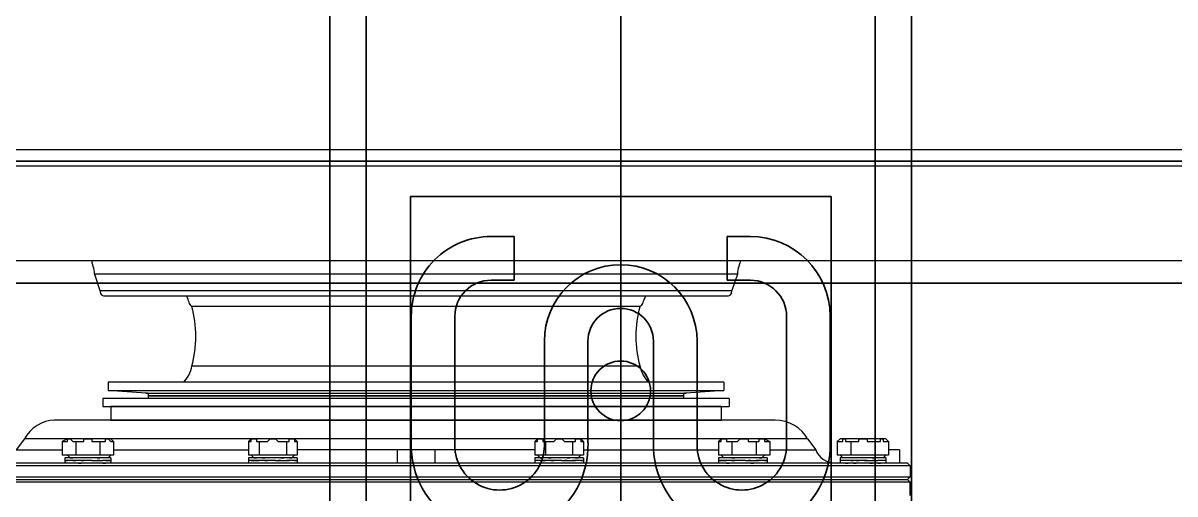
# Model space of a CAD drawing. Header units: millimetres. Extents: x 25083 to 52777, y 24772 to 45779.
# Drawn here: x 39276.5 to 39434.8, y 33900.7 to 33965.5 of the extents above; entities that cross this region are included whole.
import ezdxf

# ---------------------------------------------------------------- set-up
doc = ezdxf.new("R2010")
doc.units = ezdxf.units.MM
doc.styles.get("Standard").update_dxf_attribs({"font": ''})
doc.styles.get('Standard').set_extended_font_data('SimSun')
doc.dimstyles.new('ISO-25', dxfattribs={"dimtxt": 2.5, "dimasz": 2.5, "dimexe": 1.25, "dimexo": 0.625, "dimtad": 1, "dimtxsty": 'Standard', "dimcen": 2.5, "dimadec": 0, "dimazin": 0, "dimtfac": 1, "dimtmove": 0, "dimatfit": 3, "dimfxl": 1, "dimarcsym": 0})

# ---------------------------------------------------------------- blocks, each defined once
blk = doc.blocks.new('A$C6E4F4F8B')
for p, q in [((0, 70), (197.2, 70)), ((40.15, 63.8), (57.53, 63.8)), ((62.1, 63.92), (62.1, 6.08)), ((57.53, 57.8), (40.15, 57.8)), ((62.5, 52.83), (62.5, 49.63)), ((68.5, 52.83), (68.5, 49.63)), ((68.5, 49.63), (62.5, 49.63)), ((54.12, 45.5), (40.15, 45.5)), ((54.12, 39.5), (40.15, 39.5)), ((54.12, 30.5), (40.15, 30.5)), ((54.12, 24.5), (40.15, 24.5)), ((62.5, 17.17), (62.5, 20.37)), ((68.5, 20.37), (62.5, 20.37)), ((68.5, 17.17), (68.5, 20.37)), ((57.53, 12.2), (40.15, 12.2)), ((40.15, 6.2), (57.53, 6.2)), ((0, 0), (197.2, 0))]:
    blk.add_line(p, q)
at = {"color": 1}
for p, q in [((64, 63.92), (24, 63.92)), ((74, 63.92), (24, 63.92)), ((64, 6.08), (24, 6.08)), ((74, 6.08), (24, 6.08))]:
    blk.add_line(p, q, dxfattribs=at)
at = {"color": 6, "ltscale": 15}
blk.add_line((74, 6.08), (74, 63.92), dxfattribs=at)
blk.add_circle((47.28, 35), 4.1, dxfattribs=at)
blk.add_circle((47.28, 35), 4.1, dxfattribs=at)
for centre, radius, start, end in [((39.79, 51.65), 12.16, 88.3056, 271.6944), ((57.53, 52.83), 10.97, 0, 90), ((39.8, 51.65), 6.16, 86.7014, 273.2986), ((57.53, 52.83), 4.97, 0, 90), ((54.12, 35), 4.5, 270, 90), ((39.79, 18.35), 12.16, 88.3056, 271.6944), ((39.8, 18.35), 6.16, 86.7014, 273.2986), ((57.53, 17.17), 10.97, 270, 0), ((57.53, 17.17), 4.97, 270, 0)]:
    blk.add_arc(centre, radius, start, end)
at = {"ltscale": 15}
blk.add_arc((54.12, 35), 10.5, 270, 90, dxfattribs=at)
blk = doc.blocks.new('*D925')
at = {"color": 0, "lineweight": -2}
for p, q in [((29677.86, 34881.66), (29677.86, 32448.29)), ((40733.02, 34757.65), (40733.02, 32448.29)), ((29680.36, 32449.54), (40730.52, 32449.54))]:
    blk.add_line(p, q, dxfattribs=at)
at = {"color": 0}
for points in [[(29680.36, 32449.96), (29680.36, 32449.13), (29677.86, 32449.54)], [(40730.52, 32449.13), (40730.52, 32449.96), (40733.02, 32449.54)]]:
    blk.add_solid(points, dxfattribs=at)
at = {"layer": 'DEFPOINTS', "color": 0}
for p in [(29677.86, 34882.29), (40733.02, 34758.27), (40733.02, 32449.54)]:
    blk.add_point(p, dxfattribs=at)
at = {"color": 0, "insert": (35205.44, 32451.63), "char_height": 2.5, "attachment_point": 5}
blk.add_mtext('11055,15', dxfattribs=at)
blk = doc.blocks.new('zw$D2F4')
at = {"color": 7, "lineweight": 5}
for points in [[(753.49, 7.06), (753.49, 313.8)], [(766.48, 4.83), (766.48, 282.6)], [(768.71, 6.68), (768.71, 282.6)], [(723.04, 92.47), (723.04, 228.39)], [(723.78, 228.39), (723.78, 92.47)], [(725.26, 92.47), (725.26, 228.39)], [(723.41, 228.01), (723.41, 92.84)], [(725.64, 92.84), (725.64, 228.01)], [(728.98, 214.27), (727.49, 215.39)], [(727.49, 215.39), (727.49, 209.08)], [(728.98, 106.58), (728.98, 214.27)], [(728.61, 209.08), (726.75, 209.08)], [(726.75, 202.02), (726.75, 209.08)], [(728.98, 208.33), (728.61, 209.08)], [(728.61, 209.08), (728.61, 208.33)], [(731.58, 111.04), (731.58, 210.19)], [(726.01, 208.7), (725.64, 208.7)], [(725.64, 208.33), (725.64, 208.7)], [(726.38, 208.7), (726.01, 208.7)], [(726.01, 208.7), (726.01, 208.33)], [(726.01, 208.33), (726.01, 208.7)], [(726.01, 208.33), (726.01, 208.7)], [(726.01, 207.96), (726.01, 208.33)], [(726.01, 207.96), (726.01, 208.33)], [(726.01, 207.59), (726.01, 207.96)], [(726.01, 207.59), (726.01, 207.96)], [(726.01, 207.59), (726.01, 207.22)], [(726.38, 202.39), (726.38, 208.7)], [(726.38, 208.33), (726.38, 208.7)], [(726.38, 207.96), (726.75, 208.33)], [(728.61, 208.33), (728.98, 208.33), (728.98, 207.96)], [(728.98, 207.96), (728.61, 207.59), (728.61, 207.22)], [(728.98, 202.39), (728.98, 208.33)], [(726.01, 206.48), (726.01, 206.1)], [(728.61, 207.22), (726.75, 207.22)], [(728.61, 207.22), (728.61, 206.1), (728.98, 206.1), (728.98, 205.36)], [(725.64, 205.36), (725.64, 205.73)], [(725.64, 204.25), (725.64, 204.62)], [(726.01, 204.99), (726.01, 205.73)], [(726.01, 204.99), (726.01, 205.73)], [(726.38, 205.36), (726.38, 205.73)], [(726.38, 204.25), (726.38, 204.62)], [(728.98, 205.36), (728.98, 204.99), (728.61, 204.99), (728.61, 203.88)], [(751.63, 204.62), (749.4, 203.88)], [(751.63, 116.24), (751.63, 204.62)], [(726.01, 203.88), (726.01, 204.25)], [(726.01, 202.76), (726.01, 203.5)], [(726.01, 203.13), (726.01, 203.5)], [(726.01, 202.76), (726.01, 203.13)], [(726.01, 202.76), (726.01, 203.13)], [(726.01, 202.76), (726.01, 203.13)], [(726.01, 202.39), (726.01, 202.76)], [(726.38, 202.76), (726.75, 202.39)], [(728.61, 203.88), (726.75, 203.88)], [(728.61, 203.88), (728.61, 203.13), (728.98, 203.13), (728.98, 202.76)], [(728.98, 202.76), (728.61, 202.39), (728.61, 202.02)], [(734.55, 203.5), (733.43, 203.5)], [(733.43, 203.5), (733.43, 117.35)], [(734.55, 117.35), (734.55, 203.5)], [(735.29, 197.56), (735.66, 202.76)], [(736.78, 202.76), (735.66, 202.76)], [(735.66, 202.76), (735.66, 118.09)], [(736.78, 118.09), (736.78, 202.76)], [(748.66, 203.13), (748.66, 117.72)], [(749.4, 203.88), (749.4, 116.98)], [(726.01, 202.39), (725.64, 202.39)], [(726.38, 202.39), (726.01, 202.39)], [(728.61, 202.02), (726.75, 202.02)], [(727.49, 202.02), (727.49, 183.45)], [(728.98, 202.39), (728.61, 202.02)], [(733.43, 202.39), (731.58, 202.39)], [(731.58, 202.39), (731.58, 118.46)], [(733.43, 118.46), (733.43, 202.39)], [(734.92, 123.66), (734.92, 197.19)], [(734.92, 197.19), (734.92, 123.66)], [(735.29, 197.56), (735.29, 123.29)], [(739, 129.6), (739, 191.25)], [(747.17, 129.6), (747.17, 191.25)], [(726.01, 183.45), (725.64, 183.45)], [(726.38, 183.45), (726.01, 183.45)], [(726.01, 183.08), (726.01, 183.45)], [(726.01, 183.08), (726.01, 182.71)], [(726.01, 182.71), (726.01, 183.08)], [(726.01, 182.71), (726.01, 183.08)], [(726.01, 182.71), (726.01, 182.34)], [(726.01, 182.34), (726.01, 182.71)], [(726.01, 182.34), (726.01, 182.71)], [(726.01, 182.34), (726.01, 181.97)], [(726.38, 176.77), (726.38, 183.45)], [(726.38, 182.71), (726.75, 183.08)], [(728.61, 183.45), (726.75, 183.45)], [(726.75, 176.77), (726.75, 183.45)], [(728.98, 183.08), (728.61, 183.45)], [(728.61, 183.45), (728.61, 183.08)], [(728.61, 183.08), (728.98, 183.08), (728.98, 182.71)], [(728.98, 182.71), (728.98, 182.34), (728.61, 182.34), (728.61, 181.97)], [(728.98, 177.14), (728.98, 183.08)], [(726.01, 181.22), (726.01, 180.85)], [(726.01, 180.85), (726.01, 181.22)], [(728.61, 181.97), (726.75, 181.97)], [(728.61, 181.97), (728.61, 180.85), (728.98, 180.48), (728.98, 180.11)], [(725.64, 180.11), (725.64, 180.48)], [(725.64, 179.74), (725.64, 180.11)], [(726.01, 179.74), (726.01, 180.48)], [(726.01, 179.74), (726.01, 180.48)], [(726.01, 179), (726.01, 179.37)], [(726.01, 179), (726.01, 179.37)], [(726.01, 179), (726.01, 179.37)], [(726.01, 179), (726.01, 179.37)], [(726.38, 180.11), (726.38, 180.48)], [(726.38, 179.74), (726.38, 180.11)], [(728.98, 180.11), (728.98, 179.74), (728.61, 179.37), (728.61, 178.25)], [(726.01, 177.88), (726.01, 178.25)], [(726.01, 177.51), (726.01, 177.88)], [(726.01, 177.51), (726.01, 177.88)], [(726.01, 177.51), (726.01, 177.88)], [(726.01, 177.14), (726.01, 177.51)], [(726.01, 177.14), (726.01, 177.51)], [(726.01, 177.14), (726.01, 177.51)], [(726.38, 177.51), (726.75, 177.14)], [(728.61, 178.25), (726.75, 178.25)], [(728.61, 178.25), (728.61, 177.88), (728.98, 177.88), (728.98, 177.51)], [(728.98, 177.51), (728.98, 177.14), (728.61, 177.14), (728.61, 176.77)], [(726.01, 176.77), (725.64, 176.77)], [(726.01, 176.77), (726.01, 177.14)], [(726.38, 176.77), (726.01, 176.77)], [(728.61, 176.77), (726.75, 176.77)], [(727.49, 144.09), (727.49, 176.77)], [(728.98, 177.14), (728.61, 176.77)], [(727.49, 163.03), (725.64, 163.03)], [(727.49, 157.83), (725.64, 157.83)], [(726.01, 144.09), (725.64, 144.09)], [(726.38, 144.09), (726.01, 144.09)], [(726.01, 143.72), (726.01, 144.09)], [(726.01, 143.72), (726.01, 144.09)], [(726.01, 143.34), (726.01, 143.72)], [(726.01, 143.34), (726.01, 143.72)], [(726.01, 143.34), (726.01, 142.97)], [(726.01, 142.97), (726.01, 143.34)], [(726.01, 142.97), (726.01, 143.34)], [(726.01, 142.97), (726.01, 142.6)], [(726.38, 137.4), (726.38, 144.09)], [(726.38, 143.34), (726.75, 143.72)], [(728.61, 144.09), (726.75, 144.09)], [(726.75, 137.4), (726.75, 144.09)], [(728.61, 142.6), (726.75, 142.6)], [(728.98, 143.72), (728.61, 144.09)], [(728.61, 144.09), (728.61, 143.72)], [(728.61, 143.72), (728.98, 143.72), (728.98, 143.34)], [(728.98, 143.34), (728.98, 142.97), (728.61, 142.97), (728.61, 142.6)], [(728.61, 142.6), (728.61, 141.49), (728.98, 141.12), (728.98, 140.75)], [(728.98, 137.77), (728.98, 143.72)], [(725.64, 140.75), (725.64, 141.12)], [(726.01, 141.86), (726.01, 141.49)], [(726.01, 140.37), (726.01, 141.12)], [(726.01, 140.37), (726.01, 141.12)], [(726.38, 140.75), (726.38, 141.12)], [(725.64, 140.37), (725.64, 140.75)], [(726.01, 139.63), (726.01, 140)], [(726.01, 139.63), (726.01, 140)], [(726.01, 139.63), (726.01, 140)], [(726.38, 140.37), (726.38, 140.75)], [(728.98, 140.75), (728.98, 140.37), (728.61, 140), (728.61, 138.89)], [(726.01, 138.52), (726.01, 138.89)], [(726.01, 138.15), (726.01, 138.89)], [(726.01, 138.15), (726.01, 138.52)], [(726.01, 138.15), (726.01, 138.52)], [(726.01, 137.77), (726.01, 138.15)], [(726.01, 137.77), (726.01, 138.15)], [(726.01, 137.77), (726.01, 138.15)], [(726.38, 138.15), (726.75, 137.77)], [(728.61, 138.89), (726.75, 138.89)], [(728.61, 138.89), (728.61, 138.52), (728.98, 138.52), (728.98, 138.15)], [(728.98, 138.15), (728.98, 137.77), (728.61, 137.77), (728.61, 137.4)], [(726.01, 137.4), (725.64, 137.4)], [(726.01, 137.4), (726.01, 137.77)], [(726.38, 137.4), (726.01, 137.4)], [(728.61, 137.4), (726.75, 137.4)], [(727.49, 137.4), (727.49, 118.83)], [(728.98, 137.77), (728.61, 137.4)], [(735.66, 118.09), (735.29, 123.29)], [(726.01, 118.83), (725.64, 118.83)], [(726.38, 118.83), (726.01, 118.83)], [(726.01, 118.83), (726.01, 118.46)], [(726.01, 118.46), (726.01, 118.83)], [(726.01, 118.46), (726.01, 118.83)], [(726.38, 112.15), (726.38, 118.83)], [(728.61, 118.83), (726.75, 118.83)], [(726.75, 111.78), (726.75, 118.83)], [(728.98, 118.46), (728.61, 118.83)], [(728.61, 118.83), (728.61, 118.46)], [(726.01, 118.46), (726.01, 118.09)], [(726.01, 118.09), (726.01, 118.46)], [(726.01, 118.09), (726.01, 117.72)], [(726.01, 117.35), (726.01, 118.09)], [(726.01, 117.35), (726.01, 117.72)], [(726.38, 118.09), (726.75, 118.46)], [(728.61, 118.46), (728.98, 118.46), (728.98, 118.09)], [(728.98, 118.09), (728.98, 117.72), (728.61, 117.72), (728.61, 116.98)], [(728.98, 112.52), (728.98, 118.46)], [(733.43, 118.46), (731.58, 118.46)], [(734.55, 117.35), (733.43, 117.35)], [(736.78, 118.09), (735.66, 118.09)], [(726.01, 116.98), (726.01, 116.61)], [(726.01, 115.12), (726.01, 115.86)], [(726.01, 115.12), (726.01, 115.86)], [(728.61, 116.98), (726.75, 116.98)], [(728.61, 116.98), (728.61, 116.24), (728.98, 115.86), (728.98, 115.49)], [(751.63, 116.24), (749.4, 116.98)], [(725.64, 115.12), (725.64, 115.49)], [(726.01, 114.38), (726.01, 114.75)], [(726.38, 115.12), (726.38, 115.49)], [(728.98, 115.49), (728.98, 114.75), (728.61, 114.75), (728.61, 113.64)], [(725.64, 112.15), (725.64, 112.52)], [(726.01, 113.26), (726.01, 113.64)], [(726.01, 112.89), (726.01, 113.26)], [(726.01, 112.89), (726.01, 113.26)], [(726.01, 112.52), (726.01, 112.89)], [(726.01, 112.52), (726.01, 112.89)], [(726.01, 112.15), (726.01, 112.52)], [(726.01, 112.15), (726.01, 112.52)], [(726.38, 112.89), (726.75, 112.52)], [(726.38, 112.15), (726.38, 112.52)], [(728.61, 113.64), (726.75, 113.64)], [(728.61, 113.64), (728.61, 113.26), (728.98, 113.26), (728.98, 112.89)], [(728.98, 112.89), (728.98, 112.52), (728.61, 112.52), (728.61, 111.78)], [(728.98, 112.52), (728.61, 111.78)], [(726.01, 112.15), (725.64, 112.15)], [(726.38, 112.15), (726.01, 112.15)], [(728.61, 111.78), (726.75, 111.78)], [(727.49, 111.78), (727.49, 105.47)], [(728.98, 106.58), (727.49, 105.47)], [(726.01, 102.12), (725.64, 102.12)], [(725.64, 101.75), (725.64, 102.12)], [(726.38, 102.12), (726.01, 102.12)], [(726.01, 101.75), (726.01, 102.12)], [(726.01, 101.75), (726.01, 102.12)], [(726.01, 101.38), (726.01, 101.75)], [(726.01, 101.38), (726.01, 101.75)], [(726.01, 101.01), (726.01, 101.38)], [(726.01, 101.01), (726.01, 101.38)], [(726.38, 101.75), (726.75, 102.12)], [(726.38, 95.81), (726.38, 102.12)], [(726.38, 101.75), (726.38, 102.12)], [(728.61, 102.5), (726.75, 102.5)], [(726.75, 95.44), (726.75, 102.5)], [(728.98, 102.12), (728.61, 102.5)], [(728.61, 102.5), (728.61, 101.75)], [(728.61, 101.75), (728.98, 101.75), (728.98, 101.38)], [(728.98, 101.38), (728.61, 101.38), (728.61, 100.64)], [(728.98, 95.81), (728.98, 102.12)], [(726.01, 100.64), (726.01, 100.27)], [(726.01, 100.27), (726.01, 100.64)], [(726.01, 99.9), (726.01, 99.52)], [(728.61, 100.64), (726.75, 100.64)], [(728.61, 100.64), (728.61, 99.52), (728.98, 99.52), (728.98, 98.78)], [(725.64, 98.78), (725.64, 99.15)], [(726.01, 98.78), (726.01, 99.15)], [(726.01, 98.78), (726.01, 99.15)], [(726.01, 98.41), (726.01, 98.78)], [(726.38, 98.78), (726.38, 99.15)], [(728.98, 98.78), (728.98, 98.41), (728.61, 98.41), (728.61, 97.3)], [(726.01, 97.3), (726.01, 97.67)], [(726.01, 96.55), (726.01, 96.92)], [(726.01, 96.55), (726.01, 96.92)], [(728.61, 97.3), (726.75, 97.3)], [(728.61, 97.3), (728.61, 96.55), (728.98, 96.55), (728.98, 96.18)], [(725.64, 95.81), (725.64, 96.18)], [(726.01, 95.81), (725.64, 95.81)], [(726.01, 96.18), (726.01, 96.55)], [(726.01, 96.18), (726.01, 96.55)], [(726.01, 95.81), (726.01, 96.18)], [(726.01, 95.81), (726.01, 96.18)], [(726.38, 95.81), (726.01, 95.81)], [(726.38, 96.18), (726.75, 95.81)], [(726.38, 95.81), (726.38, 96.18)], [(728.61, 95.44), (726.75, 95.44)], [(727.49, 93.95), (727.49, 95.44)], [(728.98, 96.18), (728.61, 96.18), (728.61, 95.44)], [(728.98, 95.81), (728.61, 95.44)], [(727.49, 93.95), (725.64, 93.95)], [(721.18, 92.47), (723.04, 92.47)], [(723.41, 92.84), (723.04, 92.47)], [(723.41, 92.84), (723.78, 92.47)], [(725.26, 92.47), (723.78, 92.47)], [(725.64, 92.84), (725.26, 92.47)]]:
    blk.add_lwpolyline(points, dxfattribs=at)
for points in [[(731.58, 210.19), (731.58, 211.67), (730.46, 213.53), (728.98, 214.27)], [(725.64, 207.59), (725.64, 207.96), (725.64, 207.96), (725.64, 207.96)], [(725.64, 207.59), (725.64, 207.59), (725.64, 207.59), (725.64, 207.59)], [(726.01, 208.7), (726.01, 208.7), (726.01, 208.7), (726.01, 208.7)], [(726.01, 208.7), (726.01, 208.7), (726.01, 208.7), (726.01, 208.7)], [(726.01, 208.7), (726.01, 208.7), (726.01, 208.7), (726.01, 208.7)], [(726.01, 208.7), (726.01, 208.7), (726.01, 208.7), (726.01, 208.7)], [(726.01, 208.7), (726.01, 208.7), (726.01, 208.7), (726.01, 208.7)], [(726.01, 208.7), (726.01, 208.7), (726.01, 208.7), (726.01, 208.7)], [(726.01, 208.7), (726.01, 208.7), (726.01, 208.7), (726.01, 208.7)], [(726.01, 208.7), (726.01, 208.7), (726.01, 208.7), (726.01, 208.7)], [(726.01, 208.7), (726.01, 208.7), (726.01, 208.7), (726.01, 208.7)], [(726.01, 208.7), (726.01, 208.7), (726.01, 208.7), (726.01, 208.7)], [(726.01, 208.33), (726.01, 208.33), (726.01, 208.33), (726.01, 208.33)], [(726.01, 208.33), (726.01, 208.33), (726.01, 208.33), (726.01, 208.33)], [(726.01, 208.33), (726.01, 208.33), (726.01, 208.33), (726.01, 208.33)], [(726.01, 208.33), (726.01, 208.33), (726.01, 208.33), (726.01, 208.33)], [(726.01, 207.96), (726.01, 207.96), (726.01, 207.96), (726.01, 207.96)], [(726.01, 207.96), (726.01, 207.96), (726.01, 207.96), (726.01, 207.96)], [(726.01, 206.85), (726.01, 207.22), (726.01, 207.22), (726.01, 207.59)], [(726.01, 206.85), (726.01, 207.22), (726.01, 207.22), (726.01, 207.59)], [(726.01, 207.59), (726.01, 207.59), (726.01, 207.59), (726.01, 207.59)], [(726.01, 207.59), (726.01, 207.59), (726.01, 207.59), (726.01, 207.59)], [(726.38, 207.96), (726.38, 207.96), (726.38, 207.96), (726.38, 207.59)], [(726.38, 207.59), (726.38, 207.59), (726.38, 207.59), (726.38, 207.59)], [(725.64, 206.85), (725.64, 206.48), (725.64, 206.48), (725.64, 206.48)], [(725.64, 206.85), (725.64, 206.85), (725.64, 206.85), (725.64, 206.85)], [(726.01, 206.48), (726.01, 206.48), (726.01, 206.85), (726.01, 206.85)], [(726.01, 206.48), (726.01, 206.85), (726.01, 206.85), (726.01, 206.85)], [(726.01, 206.85), (726.01, 206.85), (726.01, 206.85), (726.01, 206.85)], [(726.01, 206.48), (726.01, 206.48), (726.01, 206.48), (726.01, 206.48)], [(726.01, 205.73), (726.01, 206.1), (726.01, 206.1), (726.01, 206.48)], [(726.01, 206.1), (726.01, 206.1), (726.01, 206.48), (726.01, 206.48)], [(726.01, 206.48), (726.01, 206.48), (726.01, 206.48), (726.01, 206.48)], [(726.01, 205.73), (726.01, 206.1), (726.01, 206.1), (726.01, 206.1)], [(726.38, 206.85), (726.38, 206.85), (726.38, 206.85), (726.38, 206.85)], [(726.38, 206.48), (726.38, 206.48), (726.38, 206.48), (726.38, 206.85)], [(726.01, 204.99), (726.01, 204.99), (726.01, 204.99), (726.01, 204.62)], [(726.01, 204.99), (726.01, 204.99), (726.01, 204.62), (726.01, 204.62)], [(726.01, 204.62), (726.01, 204.62), (726.01, 204.62), (726.01, 204.62)], [(726.01, 204.62), (726.01, 204.25), (726.01, 204.25), (726.01, 204.25)], [(726.01, 204.62), (726.01, 204.25), (726.01, 204.25), (726.01, 203.88)], [(726.01, 204.62), (726.01, 204.62), (726.01, 204.62), (726.01, 204.62)], [(751.63, 204.62), (752.37, 204.62), (753.12, 204.99), (753.49, 204.99)], [(725.64, 204.25), (725.64, 204.25), (725.64, 204.25), (725.64, 204.25)], [(725.64, 203.88), (725.64, 204.25), (725.64, 204.25), (725.64, 204.25)], [(725.64, 203.5), (725.64, 203.13), (725.64, 203.13), (725.64, 203.13)], [(725.64, 203.13), (725.64, 203.13), (725.64, 203.13), (725.64, 203.13)], [(726.01, 204.25), (726.01, 204.25), (726.01, 204.25), (726.01, 203.88)], [(726.01, 203.88), (726.01, 203.88), (726.01, 203.88), (726.01, 203.88)], [(726.01, 203.88), (726.01, 203.88), (726.01, 203.5), (726.01, 203.5)], [(726.01, 203.88), (726.01, 203.88), (726.01, 203.5), (726.01, 203.5)], [(726.01, 203.5), (726.01, 203.5), (726.01, 203.5), (726.01, 203.5)], [(726.01, 203.5), (726.01, 203.5), (726.01, 203.5), (726.01, 203.5)], [(726.01, 203.13), (726.01, 203.13), (726.01, 203.13), (726.01, 202.76)], [(726.01, 203.13), (726.01, 202.76), (726.01, 202.76), (726.01, 202.76)], [(726.01, 202.76), (726.01, 202.76), (726.01, 202.76), (726.01, 202.76)], [(726.01, 202.76), (726.01, 202.76), (726.01, 202.76), (726.01, 202.76)], [(726.01, 202.76), (726.01, 202.76), (726.01, 202.76), (726.01, 202.76)], [(726.01, 202.76), (726.01, 202.76), (726.01, 202.39), (726.01, 202.39)], [(726.38, 204.25), (726.38, 204.25), (726.38, 204.25), (726.38, 203.88)], [(726.38, 204.25), (726.38, 204.25), (726.38, 204.25), (726.38, 204.25)], [(726.38, 203.13), (726.38, 203.13), (726.38, 203.13), (726.38, 203.5)], [(726.38, 203.13), (726.38, 203.13), (726.38, 203.13), (726.38, 203.13)], [(726.38, 203.13), (726.38, 203.13), (726.38, 203.13), (726.38, 203.13)], [(749.4, 203.88), (748.66, 203.88), (748.66, 203.5), (748.66, 203.13)], [(726.01, 202.39), (726.01, 202.39), (726.01, 202.39), (726.01, 202.39)], [(726.01, 202.39), (726.01, 202.39), (726.01, 202.39), (726.01, 202.39)], [(726.01, 202.39), (726.01, 202.39), (726.01, 202.39), (726.01, 202.39)], [(726.01, 202.39), (726.01, 202.39), (726.01, 202.39), (726.01, 202.39)], [(726.01, 202.39), (726.01, 202.39), (726.01, 202.39), (726.01, 202.39)], [(726.01, 202.39), (726.01, 202.39), (726.01, 202.39), (726.01, 202.39)], [(726.01, 202.39), (726.01, 202.39), (726.01, 202.39), (726.01, 202.39)], [(726.01, 202.39), (726.01, 202.39), (726.01, 202.39), (726.01, 202.39)], [(731.58, 202.39), (731.58, 202.39), (731.58, 202.39), (731.58, 202.39)], [(733.43, 202.39), (733.43, 202.39), (733.43, 202.39), (733.43, 202.39)], [(734.55, 197.19), (734.55, 197.19), (734.55, 197.19), (734.92, 197.19)], [(734.92, 197.19), (735.29, 197.19), (735.29, 197.19), (735.29, 197.56)], [(736.78, 192.36), (737.15, 191.99), (738.26, 191.25), (739, 191.25)], [(747.17, 191.25), (747.55, 191.62), (747.92, 191.62), (748.66, 191.99)], [(739, 191.25), (741.6, 190.51), (744.57, 190.51), (747.17, 191.25)], [(725.64, 182.34), (725.64, 182.34), (725.64, 182.71), (725.64, 182.71)], [(725.64, 182.34), (725.64, 182.34), (725.64, 182.34), (725.64, 182.34)], [(726.01, 183.08), (726.01, 183.45), (726.01, 183.45), (726.01, 183.45)], [(726.01, 183.45), (726.01, 183.45), (726.01, 183.45), (726.01, 183.45)], [(726.01, 183.45), (726.01, 183.45), (726.01, 183.45), (726.01, 183.45)], [(726.01, 183.45), (726.01, 183.45), (726.01, 183.45), (726.01, 183.45)], [(726.01, 183.45), (726.01, 183.45), (726.01, 183.45), (726.01, 183.45)], [(726.01, 183.45), (726.01, 183.45), (726.01, 183.45), (726.01, 183.45)], [(726.01, 183.45), (726.01, 183.45), (726.01, 183.45), (726.01, 183.45)], [(726.01, 183.45), (726.01, 183.45), (726.01, 183.45), (726.01, 183.45)], [(726.01, 183.08), (726.01, 183.08), (726.01, 183.08), (726.01, 183.08)], [(726.01, 183.08), (726.01, 183.08), (726.01, 183.08), (726.01, 183.08)], [(726.01, 183.08), (726.01, 183.08), (726.01, 183.08), (726.01, 183.08)], [(726.01, 183.08), (726.01, 183.08), (726.01, 183.08), (726.01, 183.08)], [(726.01, 183.08), (726.01, 183.08), (726.01, 183.08), (726.01, 183.08)], [(726.01, 183.08), (726.01, 183.08), (726.01, 183.08), (726.01, 183.08)], [(726.01, 182.71), (726.01, 182.71), (726.01, 182.71), (726.01, 182.71)], [(726.01, 182.71), (726.01, 182.71), (726.01, 182.71), (726.01, 182.71)], [(726.01, 181.59), (726.01, 181.97), (726.01, 181.97), (726.01, 182.34)], [(726.01, 181.97), (726.01, 182.34), (726.01, 182.34), (726.01, 182.34)], [(726.01, 182.34), (726.01, 182.34), (726.01, 182.34), (726.01, 182.34)], [(726.38, 182.71), (726.38, 182.71), (726.38, 182.34), (726.38, 182.34)], [(726.38, 182.34), (726.38, 182.34), (726.38, 182.34), (726.38, 182.34)], [(725.64, 181.22), (725.64, 181.59), (725.64, 181.59), (725.64, 181.59)], [(725.64, 181.22), (725.64, 181.22), (725.64, 181.22), (725.64, 181.22)], [(726.01, 181.59), (726.01, 181.97), (726.01, 181.97), (726.01, 181.97)], [(726.01, 181.22), (726.01, 181.22), (726.01, 181.59), (726.01, 181.59)], [(726.01, 181.22), (726.01, 181.22), (726.01, 181.59), (726.01, 181.59)], [(726.01, 181.59), (726.01, 181.59), (726.01, 181.59), (726.01, 181.59)], [(726.01, 180.85), (726.01, 180.85), (726.01, 180.85), (726.01, 181.22)], [(726.01, 181.22), (726.01, 181.22), (726.01, 181.22), (726.01, 181.22)], [(726.01, 181.22), (726.01, 181.22), (726.01, 181.22), (726.01, 181.22)], [(726.01, 180.48), (726.01, 180.48), (726.01, 180.85), (726.01, 180.85)], [(726.01, 180.48), (726.01, 180.48), (726.01, 180.85), (726.01, 180.85)], [(726.38, 181.59), (726.38, 181.59), (726.38, 181.59), (726.38, 181.22)], [(726.38, 181.22), (726.38, 181.22), (726.38, 181.22), (726.38, 181.22)], [(725.64, 179), (725.64, 179), (725.64, 179), (725.64, 179)], [(725.64, 178.62), (725.64, 178.62), (725.64, 178.62), (725.64, 179)], [(726.01, 179.74), (726.01, 179.74), (726.01, 179.37), (726.01, 179.37)], [(726.01, 179.74), (726.01, 179.74), (726.01, 179.37), (726.01, 179.37)], [(726.01, 179.37), (726.01, 179.37), (726.01, 179.37), (726.01, 179)], [(726.01, 179), (726.01, 179), (726.01, 179), (726.01, 179)], [(726.01, 179), (726.01, 179), (726.01, 179), (726.01, 179)], [(726.01, 179), (726.01, 179), (726.01, 178.62), (726.01, 178.62)], [(726.01, 179), (726.01, 179), (726.01, 178.62), (726.01, 178.62)], [(726.38, 179), (726.38, 179), (726.38, 179), (726.38, 179)], [(726.38, 179), (726.38, 178.62), (726.38, 178.62), (726.38, 178.62)], [(725.64, 177.88), (725.64, 177.88), (725.64, 177.88), (725.64, 177.88)], [(725.64, 177.51), (725.64, 177.88), (725.64, 177.88), (725.64, 177.88)], [(726.01, 178.62), (726.01, 178.25), (726.01, 178.25), (726.01, 178.25)], [(726.01, 178.62), (726.01, 178.25), (726.01, 178.25), (726.01, 177.88)], [(726.01, 178.62), (726.01, 178.62), (726.01, 178.62), (726.01, 178.62)], [(726.01, 178.25), (726.01, 177.88), (726.01, 177.88), (726.01, 177.88)], [(726.01, 177.88), (726.01, 177.88), (726.01, 177.88), (726.01, 177.88)], [(726.01, 177.51), (726.01, 177.51), (726.01, 177.51), (726.01, 177.51)], [(726.01, 177.51), (726.01, 177.51), (726.01, 177.51), (726.01, 177.51)], [(726.38, 177.88), (726.38, 177.88), (726.38, 177.88), (726.38, 177.88)], [(726.38, 177.88), (726.38, 177.88), (726.38, 177.88), (726.38, 177.88)], [(726.38, 177.88), (726.38, 177.88), (726.38, 177.51), (726.38, 177.51)], [(726.01, 177.14), (726.01, 177.14), (726.01, 177.14), (726.01, 177.14)], [(726.01, 177.14), (726.01, 177.14), (726.01, 177.14), (726.01, 177.14)], [(726.01, 177.14), (726.01, 177.14), (726.01, 176.77), (726.01, 176.77)], [(726.01, 177.14), (726.01, 177.14), (726.01, 177.14), (726.01, 177.14)], [(726.01, 177.14), (726.01, 177.14), (726.01, 177.14), (726.01, 177.14)], [(726.01, 177.14), (726.01, 177.14), (726.01, 177.14), (726.01, 177.14)], [(726.01, 177.14), (726.01, 177.14), (726.01, 177.14), (726.01, 177.14)], [(726.01, 176.77), (726.01, 176.77), (726.01, 176.77), (726.01, 176.77)], [(726.01, 176.77), (726.01, 176.77), (726.01, 176.77), (726.01, 176.77)], [(726.01, 176.77), (726.01, 176.77), (726.01, 176.77), (726.01, 176.77)], [(726.01, 176.77), (726.01, 176.77), (726.01, 176.77), (726.01, 176.77)], [(726.01, 176.77), (726.01, 176.77), (726.01, 176.77), (726.01, 176.77)], [(725.64, 142.97), (725.64, 142.97), (725.64, 143.34), (725.64, 143.34)], [(725.64, 142.97), (725.64, 142.97), (725.64, 142.97), (725.64, 142.97)], [(726.01, 144.09), (726.01, 144.09), (726.01, 144.09), (726.01, 144.09)], [(726.01, 144.09), (726.01, 144.09), (726.01, 144.09), (726.01, 144.09)], [(726.01, 144.09), (726.01, 144.09), (726.01, 144.09), (726.01, 144.09)], [(726.01, 144.09), (726.01, 144.09), (726.01, 144.09), (726.01, 144.09)], [(726.01, 144.09), (726.01, 144.09), (726.01, 144.09), (726.01, 144.09)], [(726.01, 144.09), (726.01, 144.09), (726.01, 144.09), (726.01, 144.09)], [(726.01, 144.09), (726.01, 144.09), (726.01, 144.09), (726.01, 144.09)], [(726.01, 144.09), (726.01, 144.09), (726.01, 144.09), (726.01, 144.09)], [(726.01, 143.72), (726.01, 143.72), (726.01, 143.72), (726.01, 143.72)], [(726.01, 143.72), (726.01, 143.72), (726.01, 143.72), (726.01, 143.72)], [(726.01, 143.72), (726.01, 143.72), (726.01, 143.72), (726.01, 143.72)], [(726.01, 143.72), (726.01, 143.72), (726.01, 143.72), (726.01, 143.72)], [(726.01, 143.72), (726.01, 143.72), (726.01, 143.72), (726.01, 143.72)], [(726.01, 143.72), (726.01, 143.72), (726.01, 143.72), (726.01, 143.72)], [(726.01, 143.34), (726.01, 143.34), (726.01, 143.34), (726.01, 143.34)], [(726.01, 143.34), (726.01, 143.34), (726.01, 143.34), (726.01, 143.34)], [(726.01, 142.23), (726.01, 142.6), (726.01, 142.6), (726.01, 142.97)], [(726.01, 142.23), (726.01, 142.6), (726.01, 142.6), (726.01, 142.97)], [(726.01, 142.97), (726.01, 142.97), (726.01, 142.97), (726.01, 142.97)], [(726.01, 142.97), (726.01, 142.97), (726.01, 142.97), (726.01, 142.97)], [(726.38, 143.34), (726.38, 143.34), (726.38, 142.97), (726.38, 142.97)], [(726.38, 142.97), (726.38, 142.97), (726.38, 142.97), (726.38, 142.97)], [(725.64, 141.86), (725.64, 142.23), (725.64, 142.23), (725.64, 142.23)], [(725.64, 141.86), (725.64, 141.86), (725.64, 141.86), (725.64, 141.86)], [(726.01, 141.86), (726.01, 141.86), (726.01, 142.23), (726.01, 142.23)], [(726.01, 141.86), (726.01, 141.86), (726.01, 142.23), (726.01, 142.23)], [(726.01, 142.23), (726.01, 142.23), (726.01, 142.23), (726.01, 142.23)], [(726.01, 141.12), (726.01, 141.12), (726.01, 141.49), (726.01, 141.86)], [(726.01, 141.49), (726.01, 141.49), (726.01, 141.49), (726.01, 141.86)], [(726.01, 141.86), (726.01, 141.86), (726.01, 141.86), (726.01, 141.86)], [(726.01, 141.86), (726.01, 141.86), (726.01, 141.86), (726.01, 141.86)], [(726.01, 141.12), (726.01, 141.12), (726.01, 141.49), (726.01, 141.49)], [(726.38, 142.23), (726.38, 142.23), (726.38, 142.23), (726.38, 141.86)], [(726.38, 141.86), (726.38, 141.86), (726.38, 141.86), (726.38, 141.86)], [(725.64, 139.63), (725.64, 139.63), (725.64, 139.63), (725.64, 139.63)], [(725.64, 139.26), (725.64, 139.26), (725.64, 139.26), (725.64, 139.63)], [(726.01, 140.37), (726.01, 140.37), (726.01, 140), (726.01, 140)], [(726.01, 140.37), (726.01, 140.37), (726.01, 140), (726.01, 140)], [(726.01, 140), (726.01, 139.63), (726.01, 139.63), (726.01, 139.26)], [(726.01, 140), (726.01, 140), (726.01, 140), (726.01, 140)], [(726.01, 140), (726.01, 140), (726.01, 140), (726.01, 139.63)], [(726.01, 139.63), (726.01, 139.63), (726.01, 139.63), (726.01, 139.63)], [(726.01, 139.63), (726.01, 139.63), (726.01, 139.26), (726.01, 139.26)], [(726.38, 139.63), (726.38, 139.26), (726.38, 139.26), (726.38, 139.26)], [(726.38, 139.63), (726.38, 139.63), (726.38, 139.63), (726.38, 139.63)], [(725.64, 138.52), (725.64, 138.52), (725.64, 138.52), (725.64, 138.52)], [(725.64, 138.15), (725.64, 138.52), (725.64, 138.52), (725.64, 138.52)], [(726.01, 139.26), (726.01, 139.26), (726.01, 139.26), (726.01, 139.26)], [(726.01, 139.26), (726.01, 138.89), (726.01, 138.89), (726.01, 138.89)], [(726.01, 139.26), (726.01, 138.89), (726.01, 138.89), (726.01, 138.52)], [(726.01, 138.89), (726.01, 138.89), (726.01, 138.89), (726.01, 138.52)], [(726.01, 138.89), (726.01, 138.52), (726.01, 138.52), (726.01, 138.52)], [(726.01, 138.15), (726.01, 138.15), (726.01, 138.15), (726.01, 138.15)], [(726.01, 138.15), (726.01, 138.15), (726.01, 138.15), (726.01, 138.15)], [(726.38, 138.52), (726.38, 138.52), (726.38, 138.52), (726.38, 138.52)], [(726.38, 138.52), (726.38, 138.52), (726.38, 138.52), (726.38, 138.52)], [(726.38, 138.52), (726.38, 138.52), (726.38, 138.52), (726.38, 138.15)], [(726.01, 137.77), (726.01, 137.77), (726.01, 137.77), (726.01, 137.77)], [(726.01, 137.77), (726.01, 137.77), (726.01, 137.77), (726.01, 137.77)], [(726.01, 137.77), (726.01, 137.77), (726.01, 137.77), (726.01, 137.77)], [(726.01, 137.77), (726.01, 137.77), (726.01, 137.77), (726.01, 137.77)], [(726.01, 137.77), (726.01, 137.77), (726.01, 137.77), (726.01, 137.77)], [(726.01, 137.77), (726.01, 137.77), (726.01, 137.77), (726.01, 137.77)], [(726.01, 137.77), (726.01, 137.77), (726.01, 137.77), (726.01, 137.77)], [(726.01, 137.77), (726.01, 137.77), (726.01, 137.4), (726.01, 137.4)], [(726.01, 137.4), (726.01, 137.4), (726.01, 137.4), (726.01, 137.4)], [(726.01, 137.4), (726.01, 137.4), (726.01, 137.4), (726.01, 137.4)], [(726.01, 137.4), (726.01, 137.4), (726.01, 137.4), (726.01, 137.4)], [(726.01, 137.4), (726.01, 137.4), (726.01, 137.4), (726.01, 137.4)], [(739, 129.6), (741.6, 130.35), (744.57, 130.35), (747.17, 129.6)], [(739, 129.6), (738.26, 129.6), (737.15, 128.86), (736.78, 128.49)], [(748.66, 128.86), (747.92, 129.23), (747.55, 129.23), (747.17, 129.6)], [(734.92, 123.66), (734.55, 123.66), (734.55, 123.66), (734.55, 123.66)], [(735.29, 123.29), (735.29, 123.66), (735.29, 123.66), (734.92, 123.66)], [(726.01, 118.83), (726.01, 118.83), (726.01, 118.83), (726.01, 118.83)], [(726.01, 118.83), (726.01, 118.83), (726.01, 118.83), (726.01, 118.83)], [(726.01, 118.83), (726.01, 118.83), (726.01, 118.83), (726.01, 118.83)], [(726.01, 118.83), (726.01, 118.83), (726.01, 118.83), (726.01, 118.83)], [(726.01, 118.83), (726.01, 118.83), (726.01, 118.83), (726.01, 118.83)], [(725.64, 117.72), (725.64, 117.72), (725.64, 117.72), (725.64, 117.35)], [(725.64, 117.72), (725.64, 117.72), (725.64, 117.72), (725.64, 117.72)], [(726.01, 118.09), (726.01, 118.09), (726.01, 118.46), (726.01, 118.46)], [(726.01, 118.46), (726.01, 118.46), (726.01, 118.46), (726.01, 118.46)], [(726.01, 118.46), (726.01, 118.46), (726.01, 118.46), (726.01, 118.46)], [(726.01, 118.46), (726.01, 118.46), (726.01, 118.46), (726.01, 118.46)], [(726.01, 118.46), (726.01, 118.46), (726.01, 118.46), (726.01, 118.46)], [(726.01, 118.46), (726.01, 118.46), (726.01, 118.46), (726.01, 118.46)], [(726.01, 118.46), (726.01, 118.46), (726.01, 118.46), (726.01, 118.46)], [(726.01, 118.46), (726.01, 118.46), (726.01, 118.46), (726.01, 118.46)], [(726.01, 118.46), (726.01, 118.46), (726.01, 118.46), (726.01, 118.46)], [(726.01, 117.72), (726.01, 118.09), (726.01, 118.09), (726.01, 118.09)], [(726.01, 118.09), (726.01, 118.09), (726.01, 118.09), (726.01, 118.09)], [(726.01, 116.98), (726.01, 116.98), (726.01, 117.35), (726.01, 117.35)], [(726.01, 116.98), (726.01, 116.98), (726.01, 117.35), (726.01, 117.35)], [(726.01, 117.35), (726.01, 117.35), (726.01, 117.35), (726.01, 117.35)], [(726.01, 117.35), (726.01, 117.35), (726.01, 117.35), (726.01, 117.35)], [(726.38, 117.72), (726.38, 117.72), (726.38, 117.72), (726.38, 117.72)], [(726.38, 117.35), (726.38, 117.72), (726.38, 117.72), (726.38, 117.72)], [(731.58, 118.46), (731.58, 118.46), (731.58, 118.46), (731.58, 118.46)], [(733.43, 118.46), (733.43, 118.46), (733.43, 118.46), (733.43, 118.46)], [(748.66, 117.72), (748.66, 117.35), (748.66, 116.98), (749.4, 116.98)], [(725.64, 116.61), (725.64, 116.61), (725.64, 116.98), (725.64, 116.98)], [(725.64, 116.61), (725.64, 116.61), (725.64, 116.61), (725.64, 116.61)], [(726.01, 116.24), (726.01, 116.61), (726.01, 116.61), (726.01, 116.98)], [(726.01, 116.61), (726.01, 116.61), (726.01, 116.61), (726.01, 116.98)], [(726.01, 116.98), (726.01, 116.98), (726.01, 116.98), (726.01, 116.98)], [(726.01, 116.24), (726.01, 116.61), (726.01, 116.61), (726.01, 116.61)], [(726.01, 115.86), (726.01, 115.86), (726.01, 115.86), (726.01, 116.24)], [(726.01, 115.86), (726.01, 115.86), (726.01, 116.24), (726.01, 116.24)], [(726.01, 116.24), (726.01, 116.24), (726.01, 116.24), (726.01, 116.24)], [(726.01, 116.24), (726.01, 116.24), (726.01, 116.24), (726.01, 116.24)], [(726.38, 116.98), (726.38, 116.98), (726.38, 116.61), (726.38, 116.61)], [(726.38, 116.61), (726.38, 116.61), (726.38, 116.61), (726.38, 116.61)], [(753.49, 115.86), (753.12, 115.86), (752.37, 116.24), (751.63, 116.24)], [(725.64, 114.38), (725.64, 114.38), (725.64, 114.38), (725.64, 114.01)], [(726.01, 115.12), (726.01, 115.12), (726.01, 114.75), (726.01, 114.75)], [(726.01, 115.12), (726.01, 114.75), (726.01, 114.75), (726.01, 114.38)], [(726.01, 114.75), (726.01, 114.75), (726.01, 114.38), (726.01, 114.38)], [(726.01, 114.38), (726.01, 114.38), (726.01, 114.38), (726.01, 114.38)], [(726.01, 114.38), (726.01, 114.38), (726.01, 114.01), (726.01, 114.01)], [(726.01, 114.38), (726.01, 114.01), (726.01, 114.01), (726.01, 114.01)], [(726.01, 114.38), (726.01, 114.38), (726.01, 114.38), (726.01, 114.38)], [(726.38, 114.01), (726.38, 114.38), (726.38, 114.38), (726.38, 114.38)], [(725.64, 114.01), (725.64, 114.01), (725.64, 114.01), (725.64, 114.01)], [(725.64, 113.26), (725.64, 113.26), (725.64, 113.26), (725.64, 113.26)], [(725.64, 112.89), (725.64, 112.89), (725.64, 112.89), (725.64, 113.26)], [(726.01, 114.01), (726.01, 114.01), (726.01, 114.01), (726.01, 114.01)], [(726.01, 114.01), (726.01, 113.64), (726.01, 113.64), (726.01, 113.26)], [(726.01, 114.01), (726.01, 113.64), (726.01, 113.64), (726.01, 113.26)], [(726.01, 113.26), (726.01, 113.26), (726.01, 113.26), (726.01, 113.26)], [(726.01, 113.26), (726.01, 113.26), (726.01, 113.26), (726.01, 113.26)], [(726.01, 112.89), (726.01, 112.89), (726.01, 112.89), (726.01, 112.89)], [(726.01, 112.89), (726.01, 112.89), (726.01, 112.89), (726.01, 112.89)], [(726.01, 112.52), (726.01, 112.52), (726.01, 112.52), (726.01, 112.52)], [(726.01, 112.52), (726.01, 112.52), (726.01, 112.52), (726.01, 112.52)], [(726.01, 112.52), (726.01, 112.52), (726.01, 112.52), (726.01, 112.52)], [(726.01, 112.52), (726.01, 112.52), (726.01, 112.52), (726.01, 112.52)], [(726.01, 112.52), (726.01, 112.15), (726.01, 112.15), (726.01, 112.15)], [(726.38, 114.01), (726.38, 114.01), (726.38, 114.01), (726.38, 114.01)], [(726.38, 113.26), (726.38, 113.26), (726.38, 113.26), (726.38, 112.89)], [(726.38, 113.26), (726.38, 113.26), (726.38, 113.26), (726.38, 113.26)], [(726.38, 112.89), (726.38, 112.89), (726.38, 112.89), (726.38, 112.89)], [(726.01, 112.15), (726.01, 112.15), (726.01, 112.15), (726.01, 112.15)], [(726.01, 112.15), (726.01, 112.15), (726.01, 112.15), (726.01, 112.15)], [(726.01, 112.15), (726.01, 112.15), (726.01, 112.15), (726.01, 112.15)], [(726.01, 112.15), (726.01, 112.15), (726.01, 112.15), (726.01, 112.15)], [(726.01, 112.15), (726.01, 112.15), (726.01, 112.15), (726.01, 112.15)], [(726.01, 112.15), (726.01, 112.15), (726.01, 112.15), (726.01, 112.15)], [(726.01, 112.15), (726.01, 112.15), (726.01, 112.15), (726.01, 112.15)], [(728.98, 106.58), (730.46, 107.32), (731.58, 109.18), (731.58, 111.04)], [(727.49, 105.47), (726.38, 105.09), (725.64, 103.98), (725.64, 102.5)], [(725.64, 101.38), (725.64, 101.01), (725.64, 101.01), (725.64, 101.01)], [(725.64, 101.38), (725.64, 101.38), (725.64, 101.38), (725.64, 101.38)], [(726.01, 102.12), (726.01, 102.12), (726.01, 102.12), (726.01, 102.12)], [(726.01, 102.12), (726.01, 102.12), (726.01, 102.12), (726.01, 102.12)], [(726.01, 102.12), (726.01, 102.12), (726.01, 102.12), (726.01, 102.12)], [(726.01, 102.12), (726.01, 102.12), (726.01, 102.12), (726.01, 102.12)], [(726.01, 102.12), (726.01, 102.12), (726.01, 102.12), (726.01, 102.12)], [(726.01, 102.12), (726.01, 102.12), (726.01, 102.12), (726.01, 102.12)], [(726.01, 102.12), (726.01, 102.12), (726.01, 102.12), (726.01, 102.12)], [(726.01, 102.12), (726.01, 102.12), (726.01, 102.12), (726.01, 102.12)], [(726.01, 102.12), (726.01, 102.12), (726.01, 102.12), (726.01, 102.12)], [(726.01, 102.12), (726.01, 102.12), (726.01, 102.12), (726.01, 102.12)], [(726.01, 101.75), (726.01, 101.75), (726.01, 101.75), (726.01, 101.75)], [(726.01, 101.75), (726.01, 101.75), (726.01, 101.75), (726.01, 101.75)], [(726.01, 101.75), (726.01, 101.75), (726.01, 101.75), (726.01, 101.75)], [(726.01, 101.75), (726.01, 101.75), (726.01, 101.75), (726.01, 101.75)], [(726.01, 101.38), (726.01, 101.38), (726.01, 101.38), (726.01, 101.38)], [(726.01, 101.38), (726.01, 101.38), (726.01, 101.38), (726.01, 101.38)], [(726.38, 101.38), (726.38, 101.38), (726.38, 101.38), (726.38, 101.38)], [(726.38, 101.01), (726.38, 101.01), (726.38, 101.01), (726.38, 101.38)], [(725.64, 100.27), (725.64, 100.27), (725.64, 99.9), (725.64, 99.9)], [(725.64, 100.27), (725.64, 100.27), (725.64, 100.27), (725.64, 100.27)], [(726.01, 100.64), (726.01, 100.64), (726.01, 100.64), (726.01, 101.01)], [(726.01, 100.64), (726.01, 100.64), (726.01, 101.01), (726.01, 101.01)], [(726.01, 101.01), (726.01, 101.01), (726.01, 101.01), (726.01, 101.01)], [(726.01, 101.01), (726.01, 101.01), (726.01, 101.01), (726.01, 101.01)], [(726.01, 100.27), (726.01, 100.27), (726.01, 100.64), (726.01, 100.64)], [(726.01, 99.9), (726.01, 99.9), (726.01, 100.27), (726.01, 100.27)], [(726.01, 99.9), (726.01, 100.27), (726.01, 100.27), (726.01, 100.27)], [(726.01, 99.15), (726.01, 99.52), (726.01, 99.52), (726.01, 99.9)], [(726.01, 99.52), (726.01, 99.9), (726.01, 99.9), (726.01, 99.9)], [(726.01, 99.9), (726.01, 99.9), (726.01, 99.9), (726.01, 99.9)], [(726.01, 99.9), (726.01, 99.9), (726.01, 99.9), (726.01, 99.9)], [(726.38, 100.27), (726.38, 100.27), (726.38, 100.27), (726.38, 100.27)], [(726.38, 99.9), (726.38, 99.9), (726.38, 100.27), (726.38, 100.27)], [(726.01, 99.15), (726.01, 99.52), (726.01, 99.52), (726.01, 99.52)], [(726.01, 98.78), (726.01, 98.41), (726.01, 98.04), (726.01, 98.04)], [(726.01, 98.41), (726.01, 98.41), (726.01, 98.41), (726.01, 98.04)], [(725.64, 98.04), (725.64, 97.67), (725.64, 97.67), (725.64, 97.67)], [(725.64, 97.3), (725.64, 97.67), (725.64, 97.67), (725.64, 97.67)], [(725.64, 96.92), (725.64, 96.92), (725.64, 96.55), (725.64, 96.55)], [(726.01, 98.04), (726.01, 98.04), (726.01, 98.04), (726.01, 97.67)], [(726.01, 98.04), (726.01, 97.67), (726.01, 97.67), (726.01, 97.3)], [(726.01, 98.04), (726.01, 98.04), (726.01, 98.04), (726.01, 98.04)], [(726.01, 98.04), (726.01, 98.04), (726.01, 98.04), (726.01, 98.04)], [(726.01, 97.67), (726.01, 97.67), (726.01, 97.67), (726.01, 97.3)], [(726.01, 97.3), (726.01, 97.3), (726.01, 97.3), (726.01, 97.3)], [(726.01, 97.3), (726.01, 97.3), (726.01, 96.92), (726.01, 96.92)], [(726.01, 97.3), (726.01, 97.3), (726.01, 96.92), (726.01, 96.92)], [(726.01, 96.92), (726.01, 96.92), (726.01, 96.92), (726.01, 96.92)], [(726.01, 96.92), (726.01, 96.92), (726.01, 96.92), (726.01, 96.92)], [(726.38, 97.67), (726.38, 97.67), (726.38, 97.67), (726.38, 98.04)], [(726.38, 97.67), (726.38, 97.67), (726.38, 97.67), (726.38, 97.3)], [(726.38, 96.55), (726.38, 96.55), (726.38, 96.92), (726.38, 96.92)], [(725.64, 96.55), (725.64, 96.55), (725.64, 96.55), (725.64, 96.55)], [(726.01, 96.55), (726.01, 96.55), (726.01, 96.55), (726.01, 96.55)], [(726.01, 96.55), (726.01, 96.55), (726.01, 96.55), (726.01, 96.55)], [(726.01, 96.18), (726.01, 96.18), (726.01, 96.18), (726.01, 96.18)], [(726.01, 96.18), (726.01, 96.18), (726.01, 96.18), (726.01, 96.18)], [(726.01, 96.18), (726.01, 96.18), (726.01, 96.18), (726.01, 96.18)], [(726.01, 96.18), (726.01, 96.18), (726.01, 96.18), (726.01, 96.18)], [(726.01, 95.81), (726.01, 95.81), (726.01, 95.81), (726.01, 95.81)], [(726.01, 95.81), (726.01, 95.81), (726.01, 95.81), (726.01, 95.81)], [(726.01, 95.81), (726.01, 95.81), (726.01, 95.81), (726.01, 95.81)], [(726.01, 95.81), (726.01, 95.81), (726.01, 95.81), (726.01, 95.81)], [(726.01, 95.81), (726.01, 95.81), (726.01, 95.81), (726.01, 95.81)], [(726.01, 95.81), (726.01, 95.81), (726.01, 95.81), (726.01, 95.81)], [(726.01, 95.81), (726.01, 95.81), (726.01, 95.81), (726.01, 95.81)], [(726.01, 95.81), (726.01, 95.81), (726.01, 95.81), (726.01, 95.81)], [(726.38, 96.55), (726.38, 96.55), (726.38, 96.55), (726.38, 96.55)], [(726.38, 96.55), (726.38, 96.55), (726.38, 96.55), (726.38, 96.55)]]:
    blk.add_open_spline(points, degree=3, dxfattribs=at)
blk = doc.blocks.new('zw$50CE')
blk.add_blockref('zw$D2F4', (22.01, 103.57))

msp = doc.modelspace()

# ---------------------------------------------------------------- linework, layer by layer
msp.add_line((39358.63, 33290.649), (39358.63, 34123.983))
at = {"color": 1, "ltscale": 15}
msp.add_line((37659.964, 33946.483), (40674.281, 33946.483), dxfattribs=at)
at = {"ltscale": 15}
msp.add_line((29782.964, 33929.733), (40674.281, 33929.733), dxfattribs=at)
msp.add_lwpolyline([(39318.63, 33273.983), (39318.63, 34140.649), (39398.63, 34140.649), (39398.63, 33273.983)], close=True, dxfattribs=at)

# ---------------------------------------------------------------- block references
at = {"rotation": 90}
msp.add_blockref('zw$50CE', (39594.481, 33157.316), dxfattribs=at)
at = {"xscale": -1, "rotation": 269.9999999999999}
msp.add_blockref('A$C6E4F4F8B', (39323.63, 33867.633), dxfattribs=at)

# ---------------------------------------------------------------- dimensions: what is measured, and where the dimension line sits
dim = msp.add_linear_dim(base=(40733.0166, 32449.5434), p1=(29677.8617, 34882.2868), p2=(40733.0166, 34758.2702), dimstyle='ISO-25')
dim.commit()
dim.dimension.update_dxf_attribs({"geometry": '*D925', "text_midpoint": (35205.4391, 32449.5434), "dimtype": 160})

doc.saveas('drawing.dxf')
